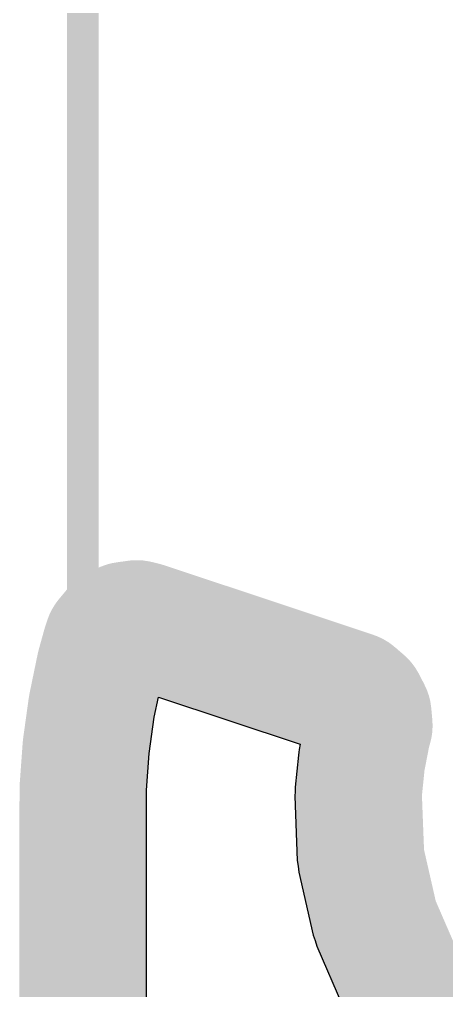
# Model space of a CAD drawing. Header units: inches. Extents: x -5 to 5450, y -4 to 5452.
# Drawn here: x -4.95 to -1.52, y 36.31 to 44.1 of the extents above; entities that cross this region are included whole.
import ezdxf

# ---------------------------------------------------------------- set-up
doc = ezdxf.new("R2010")
doc.units = ezdxf.units.IN
for name, color, linetype in [('Board_outline', 216, 'Continuous'), ('Ground', 76, 'Continuous'), ('Power', 16, 'Continuous'), ('Top Overlay', 2, 'Continuous')]:
    doc.layers.add(name, color=color, linetype=linetype)

msp = doc.modelspace()

# ---------------------------------------------------------------- linework, layer by layer
at = {"layer": 'Board_outline'}
for points in [[(-4.2558, 39.0781, 0.254, 0.254, -0.388878), (-3.9606, 39.2423, 0.254, 0.254, 0)], [(-4.2558, 39.0781, 0.254, 0.254, -0.388878), (-3.9606, 39.2423, 0.254, 0.254, 0)], [(-3.9606, 39.2423, 0.254, 0.254, 0), (-3.9396, 39.2363, 0.254, 0.254, 0)], [(-3.9606, 39.2423, 0.254, 0.254, 0), (-3.9396, 39.2363, 0.254, 0.254, 0)], [(-3.9396, 39.2363, 0.254, 0.254, 0), (-2.3175, 38.696, 0.254, 0.254, 0)], [(-3.9396, 39.2363, 0.254, 0.254, 0), (-2.3175, 38.696, 0.254, 0.254, 0)], [(-4.4392, 37.7727, 0.254, 0.254, -0.065572), (-4.2595, 39.066, 0.254, 0.254, 0)], [(-4.4392, 37.7727, 0.254, 0.254, -0.065572), (-4.2595, 39.066, 0.254, 0.254, 0)], [(-4.2595, 39.066, 0.254, 0.254, 0), (-4.2558, 39.0781, 0.254, 0.254, 0)], [(-4.2595, 39.066, 0.254, 0.254, 0), (-4.2558, 39.0781, 0.254, 0.254, 0)], [(-2.3175, 38.696, 0.254, 0.254, 0), (-2.3163, 38.6956, 0.254, 0.254, 0)], [(-2.3175, 38.696, 0.254, 0.254, 0), (-2.3163, 38.6956, 0.254, 0.254, 0)], [(-2.3163, 38.6956, 0.254, 0.254, -0.405293), (-2.157, 38.3857, 0.254, 0.254, 0)], [(-2.3163, 38.6956, 0.254, 0.254, -0.405293), (-2.157, 38.3857, 0.254, 0.254, 0)], [(-2.2032, 38.1464, 0.254, 0.254, 0), (-2.157, 38.3857, 0.254, 0.254, 0)], [(-2.2032, 38.1464, 0.254, 0.254, 0), (-2.157, 38.3857, 0.254, 0.254, 0)], [(3.2116, 36.8541, 0.254, 0.254, -0.916319), (-2.2032, 38.1464, 0.254, 0.254, 0)], [(3.2116, 36.8541, 0.254, 0.254, -0.916319), (-2.2032, 38.1464, 0.254, 0.254, 0)], [(-4.4393, 37.7372, 0.254, 0.254, 0), (-4.4392, 37.7727, 0.254, 0.254, 0)], [(-4.4393, 37.7372, 0.254, 0.254, 0), (-4.4392, 37.7727, 0.254, 0.254, 0)], [(-4.4393, 37.7346, 0.254, 0.254, -0.000131), (-4.4393, 37.7372, 0.254, 0.254, 0)], [(-4.4393, 37.7346, 0.254, 0.254, -0.000131), (-4.4393, 37.7372, 0.254, 0.254, 0)], [(-4.4393, 2.7373, 0.254, 0.254, 0), (-4.4393, 37.7346, 0.254, 0.254, 0)], [(-4.4393, 2.7373, 0.254, 0.254, 0), (-4.4393, 37.7346, 0.254, 0.254, 0)]]:
    msp.add_lwpolyline(points, format="xyseb", dxfattribs=at)
for points in [[(-4.0241, 39.2423, 0.127, 0.127, 1), (-3.8971, 39.2423, 0.127, 0.127, 1)], [(-4.0241, 39.2423, 0.127, 0.127, 1), (-3.8971, 39.2423, 0.127, 0.127, 1)], [(-4.0241, 39.2423, 0.127, 0.127, 1), (-3.8971, 39.2423, 0.127, 0.127, 1)], [(-4.0241, 39.2423, 0.127, 0.127, 1), (-3.8971, 39.2423, 0.127, 0.127, 1)], [(-4.0031, 39.2363, 0.127, 0.127, 1), (-3.8761, 39.2363, 0.127, 0.127, 1)], [(-4.0031, 39.2363, 0.127, 0.127, 1), (-3.8761, 39.2363, 0.127, 0.127, 1)], [(-4.0031, 39.2363, 0.127, 0.127, 1), (-3.8761, 39.2363, 0.127, 0.127, 1)], [(-4.0031, 39.2363, 0.127, 0.127, 1), (-3.8761, 39.2363, 0.127, 0.127, 1)], [(-4.323, 39.066, 0.127, 0.127, 1), (-4.196, 39.066, 0.127, 0.127, 1)], [(-4.323, 39.066, 0.127, 0.127, 1), (-4.196, 39.066, 0.127, 0.127, 1)], [(-4.323, 39.066, 0.127, 0.127, 1), (-4.196, 39.066, 0.127, 0.127, 1)], [(-4.323, 39.066, 0.127, 0.127, 1), (-4.196, 39.066, 0.127, 0.127, 1)], [(-4.3193, 39.0781, 0.127, 0.127, 1), (-4.1923, 39.0781, 0.127, 0.127, 1)], [(-4.3193, 39.0781, 0.127, 0.127, 1), (-4.1923, 39.0781, 0.127, 0.127, 1)], [(-4.3193, 39.0781, 0.127, 0.127, 1), (-4.1923, 39.0781, 0.127, 0.127, 1)], [(-4.3193, 39.0781, 0.127, 0.127, 1), (-4.1923, 39.0781, 0.127, 0.127, 1)], [(-2.381, 38.696, 0.127, 0.127, 1), (-2.254, 38.696, 0.127, 0.127, 1)], [(-2.381, 38.696, 0.127, 0.127, 1), (-2.254, 38.696, 0.127, 0.127, 1)], [(-2.381, 38.696, 0.127, 0.127, 1), (-2.254, 38.696, 0.127, 0.127, 1)], [(-2.381, 38.696, 0.127, 0.127, 1), (-2.254, 38.696, 0.127, 0.127, 1)], [(-2.3798, 38.6956, 0.127, 0.127, 1), (-2.2528, 38.6956, 0.127, 0.127, 1)], [(-2.3798, 38.6956, 0.127, 0.127, 1), (-2.2528, 38.6956, 0.127, 0.127, 1)], [(-2.3798, 38.6956, 0.127, 0.127, 1), (-2.2528, 38.6956, 0.127, 0.127, 1)], [(-2.3798, 38.6956, 0.127, 0.127, 1), (-2.2528, 38.6956, 0.127, 0.127, 1)], [(-2.2205, 38.3857, 0.127, 0.127, 1), (-2.0935, 38.3857, 0.127, 0.127, 1)], [(-2.2205, 38.3857, 0.127, 0.127, 1), (-2.0935, 38.3857, 0.127, 0.127, 1)], [(-2.2205, 38.3857, 0.127, 0.127, 1), (-2.0935, 38.3857, 0.127, 0.127, 1)], [(-2.2205, 38.3857, 0.127, 0.127, 1), (-2.0935, 38.3857, 0.127, 0.127, 1)], [(-2.2667, 38.1464, 0.127, 0.127, 1), (-2.1397, 38.1464, 0.127, 0.127, 1)], [(-2.2667, 38.1464, 0.127, 0.127, 1), (-2.1397, 38.1464, 0.127, 0.127, 1)], [(-2.2667, 38.1464, 0.127, 0.127, 1), (-2.1397, 38.1464, 0.127, 0.127, 1)], [(-2.2667, 38.1464, 0.127, 0.127, 1), (-2.1397, 38.1464, 0.127, 0.127, 1)], [(-4.5027, 37.7727, 0.127, 0.127, 1), (-4.3757, 37.7727, 0.127, 0.127, 1)], [(-4.5027, 37.7727, 0.127, 0.127, 1), (-4.3757, 37.7727, 0.127, 0.127, 1)], [(-4.5027, 37.7727, 0.127, 0.127, 1), (-4.3757, 37.7727, 0.127, 0.127, 1)], [(-4.5027, 37.7727, 0.127, 0.127, 1), (-4.3757, 37.7727, 0.127, 0.127, 1)], [(-4.5028, 37.7372, 0.127, 0.127, 1), (-4.3758, 37.7372, 0.127, 0.127, 1)], [(-4.5028, 37.7372, 0.127, 0.127, 1), (-4.3758, 37.7372, 0.127, 0.127, 1)], [(-4.5028, 37.7372, 0.127, 0.127, 1), (-4.3758, 37.7372, 0.127, 0.127, 1)], [(-4.5028, 37.7372, 0.127, 0.127, 1), (-4.3758, 37.7372, 0.127, 0.127, 1)], [(-4.5028, 37.7346, 0.127, 0.127, 1), (-4.3758, 37.7346, 0.127, 0.127, 1)], [(-4.5028, 37.7346, 0.127, 0.127, 1), (-4.3758, 37.7346, 0.127, 0.127, 1)], [(-4.5028, 37.7346, 0.127, 0.127, 1), (-4.3758, 37.7346, 0.127, 0.127, 1)], [(-4.5028, 37.7346, 0.127, 0.127, 1), (-4.3758, 37.7346, 0.127, 0.127, 1)]]:
    msp.add_lwpolyline(points, format="xyseb", close=True, dxfattribs=at)
at = {"layer": 'Ground'}
for p, q in [((-3.8659, 38.5006), (-3.8325, 38.6626)), ((-3.8325, 38.6626), (-2.6965, 38.2842)), ((-3.9064, 38.2094), (-3.8659, 38.5006)), ((-2.6965, 38.2842), (-2.7044, 38.2431)), ((-3.9277, 37.9161), (-3.9064, 38.2094)), ((-2.7111, 38.1977), (-2.7371, 37.94)), ((-2.7066, 38.2202), (-2.7111, 38.1977)), ((-2.7044, 38.2431), (-2.7066, 38.2202)), ((-3.9287, 37.7701), (-3.9277, 37.9161)), ((-2.7372, 37.9045), (-2.7393, 37.8691)), ((-2.7393, 37.8691), (-2.7195, 37.3521)), ((-2.7371, 37.94), (-2.7372, 37.9045)), ((-3.9289, 37.7361), (-3.9287, 37.7701)), ((-3.9289, 2.7372), (-3.9289, 37.7361)), ((-2.7195, 37.3521), (-2.713, 37.3051)), ((-2.713, 37.3051), (-2.7071, 37.2584)), ((-2.7071, 37.2584), (-2.5922, 36.7539)), ((-2.5922, 36.7539), (-2.5773, 36.7092)), ((-2.5773, 36.7092), (-2.5628, 36.6641)), ((-2.5628, 36.6641), (-2.3569, 36.1894))]:
    msp.add_line(p, q, dxfattribs=at)
for points in [[(-4.1811, 39.1948, 1.016, 1.016, 0), (-4.0991, 39.2404, 1.016, 1.016, 0)], [(-4.0991, 39.2404, 1.016, 1.016, 0), (-4.0062, 39.2532, 1.016, 1.016, 0)], [(-4.0062, 39.2532, 1.016, 1.016, 0), (-3.9606, 39.2423, 1.016, 1.016, 0)], [(-3.9606, 39.2423, 1.016, 1.016, 0), (-3.9396, 39.2363, 1.016, 1.016, 0)], [(-3.9396, 39.2363, 1.016, 1.016, 0), (-2.3163, 38.6956, 1.016, 1.016, 0)], [(-4.241, 39.1226, 1.016, 1.016, 0), (-4.1811, 39.1948, 1.016, 1.016, 0)], [(-4.303, 38.9081, 1.016, 1.016, 0), (-4.2558, 39.0781, 1.016, 1.016, 0)], [(-4.2558, 39.0781, 1.016, 1.016, 0), (-4.241, 39.1226, 1.016, 1.016, 0)], [(-4.3692, 38.5874, 1.016, 1.016, 0), (-4.303, 38.9081, 1.016, 1.016, 0)], [(-2.3163, 38.6956, 1.016, 1.016, 0), (-2.2701, 38.68, 1.016, 1.016, 0)], [(-2.2701, 38.68, 1.016, 1.016, 0), (-2.1962, 38.6163, 1.016, 1.016, 0)], [(-2.1962, 38.6163, 1.016, 1.016, 0), (-2.1516, 38.5295, 1.016, 1.016, 0)], [(-4.4143, 38.263, 1.016, 1.016, 0), (-4.3692, 38.5874, 1.016, 1.016, 0)], [(-2.1516, 38.5295, 1.016, 1.016, 0), (-2.1428, 38.4324, 1.016, 1.016, 0)], [(-2.2032, 38.1464, 1.016, 1.016, 0), (-2.157, 38.3857, 1.016, 1.016, 0)], [(-2.157, 38.3857, 1.016, 1.016, 0), (-2.1428, 38.4324, 1.016, 1.016, 0)], [(-4.438, 37.9364, 1.016, 1.016, 0), (-4.4143, 38.263, 1.016, 1.016, 0)], [(-2.2293, 37.8887, 1.016, 1.016, 0), (-2.2032, 38.1464, 1.016, 1.016, 0)], [(-4.4392, 37.7727, 1.016, 1.016, 0), (-4.438, 37.9364, 1.016, 1.016, 0)], [(-2.2293, 37.8887, 1.016, 1.016, 0), (-2.2094, 37.3717, 1.016, 1.016, 0)], [(-4.4393, 37.7372, 1.016, 1.016, 0), (-4.4392, 37.7727, 1.016, 1.016, 0)], [(-4.4393, 37.7372, 1.016, 1.016, 0), (-4.4393, 2.7372, 1.016, 1.016, 0)], [(-2.2094, 37.3717, 1.016, 1.016, 0), (-2.0945, 36.8672, 1.016, 1.016, 0)], [(-2.0945, 36.8672, 1.016, 1.016, 0), (-1.8886, 36.3926, 1.016, 1.016, 0)], [(-1.8886, 36.3926, 1.016, 1.016, 0), (-1.5987, 35.9641, 1.016, 1.016, 0)], [(-1.5987, 35.9641, 1.016, 1.016, 0), (-1.2347, 35.5963, 1.016, 1.016, 0)]]:
    msp.add_lwpolyline(points, format="xyseb", dxfattribs=at)
for points in [[(-4.3531, 39.2404, 0.508, 0.508, 1), (-3.8451, 39.2404, 0.508, 0.508, 1)], [(-4.3531, 39.2404, 0.508, 0.508, 1), (-3.8451, 39.2404, 0.508, 0.508, 1)], [(-4.2602, 39.2532, 0.508, 0.508, 1), (-3.7522, 39.2532, 0.508, 0.508, 1)], [(-4.2602, 39.2532, 0.508, 0.508, 1), (-3.7522, 39.2532, 0.508, 0.508, 1)], [(-4.2146, 39.2423, 0.508, 0.508, 1), (-3.7066, 39.2423, 0.508, 0.508, 1)], [(-4.2146, 39.2423, 0.508, 0.508, 1), (-3.7066, 39.2423, 0.508, 0.508, 1)], [(-4.1936, 39.2363, 0.508, 0.508, 1), (-3.6856, 39.2363, 0.508, 0.508, 1)], [(-4.1936, 39.2363, 0.508, 0.508, 1), (-3.6856, 39.2363, 0.508, 0.508, 1)], [(-4.4351, 39.1948, 0.508, 0.508, 1), (-3.9271, 39.1948, 0.508, 0.508, 1)], [(-4.4351, 39.1948, 0.508, 0.508, 1), (-3.9271, 39.1948, 0.508, 0.508, 1)], [(-4.5098, 39.0781, 0.508, 0.508, 1), (-4.0018, 39.0781, 0.508, 0.508, 1)], [(-4.5098, 39.0781, 0.508, 0.508, 1), (-4.0018, 39.0781, 0.508, 0.508, 1)], [(-4.495, 39.1226, 0.508, 0.508, 1), (-3.987, 39.1226, 0.508, 0.508, 1)], [(-4.495, 39.1226, 0.508, 0.508, 1), (-3.987, 39.1226, 0.508, 0.508, 1)], [(-4.557, 38.9081, 0.508, 0.508, 1), (-4.049, 38.9081, 0.508, 0.508, 1)], [(-4.557, 38.9081, 0.508, 0.508, 1), (-4.049, 38.9081, 0.508, 0.508, 1)], [(-2.5703, 38.6956, 0.508, 0.508, 1), (-2.0623, 38.6956, 0.508, 0.508, 1)], [(-2.5703, 38.6956, 0.508, 0.508, 1), (-2.0623, 38.6956, 0.508, 0.508, 1)], [(-2.5241, 38.68, 0.508, 0.508, 1), (-2.0161, 38.68, 0.508, 0.508, 1)], [(-2.5241, 38.68, 0.508, 0.508, 1), (-2.0161, 38.68, 0.508, 0.508, 1)], [(-2.4502, 38.6163, 0.508, 0.508, 1), (-1.9422, 38.6163, 0.508, 0.508, 1)], [(-2.4502, 38.6163, 0.508, 0.508, 1), (-1.9422, 38.6163, 0.508, 0.508, 1)], [(-4.6232, 38.5874, 0.508, 0.508, 1), (-4.1152, 38.5874, 0.508, 0.508, 1)], [(-4.6232, 38.5874, 0.508, 0.508, 1), (-4.1152, 38.5874, 0.508, 0.508, 1)], [(-2.4056, 38.5295, 0.508, 0.508, 1), (-1.8976, 38.5295, 0.508, 0.508, 1)], [(-2.4056, 38.5295, 0.508, 0.508, 1), (-1.8976, 38.5295, 0.508, 0.508, 1)], [(-2.411, 38.3857, 0.508, 0.508, 1), (-1.903, 38.3857, 0.508, 0.508, 1)], [(-2.411, 38.3857, 0.508, 0.508, 1), (-1.903, 38.3857, 0.508, 0.508, 1)], [(-2.3968, 38.4324, 0.508, 0.508, 1), (-1.8888, 38.4324, 0.508, 0.508, 1)], [(-2.3968, 38.4324, 0.508, 0.508, 1), (-1.8888, 38.4324, 0.508, 0.508, 1)], [(-4.6683, 38.263, 0.508, 0.508, 1), (-4.1603, 38.263, 0.508, 0.508, 1)], [(-4.6683, 38.263, 0.508, 0.508, 1), (-4.1603, 38.263, 0.508, 0.508, 1)], [(-2.4572, 38.1464, 0.508, 0.508, 1), (-1.9492, 38.1464, 0.508, 0.508, 1)], [(-2.4572, 38.1464, 0.508, 0.508, 1), (-1.9492, 38.1464, 0.508, 0.508, 1)], [(-4.692, 37.9364, 0.508, 0.508, 1), (-4.184, 37.9364, 0.508, 0.508, 1)], [(-4.692, 37.9364, 0.508, 0.508, 1), (-4.184, 37.9364, 0.508, 0.508, 1)], [(-2.4833, 37.8887, 0.508, 0.508, 1), (-1.9753, 37.8887, 0.508, 0.508, 1)], [(-2.4833, 37.8887, 0.508, 0.508, 1), (-1.9753, 37.8887, 0.508, 0.508, 1)], [(-4.6932, 37.7727, 0.508, 0.508, 1), (-4.1852, 37.7727, 0.508, 0.508, 1)], [(-4.6932, 37.7727, 0.508, 0.508, 1), (-4.1852, 37.7727, 0.508, 0.508, 1)], [(-4.6933, 37.7372, 0.508, 0.508, 1), (-4.1853, 37.7372, 0.508, 0.508, 1)], [(-4.6933, 37.7372, 0.508, 0.508, 1), (-4.1853, 37.7372, 0.508, 0.508, 1)], [(-2.4634, 37.3717, 0.508, 0.508, 1), (-1.9554, 37.3717, 0.508, 0.508, 1)], [(-2.4634, 37.3717, 0.508, 0.508, 1), (-1.9554, 37.3717, 0.508, 0.508, 1)], [(-2.3485, 36.8672, 0.508, 0.508, 1), (-1.8405, 36.8672, 0.508, 0.508, 1)], [(-2.3485, 36.8672, 0.508, 0.508, 1), (-1.8405, 36.8672, 0.508, 0.508, 1)], [(-2.1426, 36.3926, 0.508, 0.508, 1), (-1.6346, 36.3926, 0.508, 0.508, 1)], [(-2.1426, 36.3926, 0.508, 0.508, 1), (-1.6346, 36.3926, 0.508, 0.508, 1)], [(-1.8527, 35.9641, 0.508, 0.508, 1), (-1.3447, 35.9641, 0.508, 0.508, 1)], [(-1.8527, 35.9641, 0.508, 0.508, 1), (-1.3447, 35.9641, 0.508, 0.508, 1)]]:
    msp.add_lwpolyline(points, format="xyseb", close=True, dxfattribs=at)
at = {"layer": 'Power'}
for p, q in [((-3.8659, 38.5006), (-3.8325, 38.6626)), ((-3.8325, 38.6626), (-2.6965, 38.2842)), ((-3.9064, 38.2094), (-3.8659, 38.5006)), ((-2.6965, 38.2842), (-2.7044, 38.2431)), ((-3.9277, 37.9161), (-3.9064, 38.2094)), ((-2.7111, 38.1977), (-2.7371, 37.94)), ((-2.7066, 38.2202), (-2.7111, 38.1977)), ((-2.7044, 38.2431), (-2.7066, 38.2202)), ((-3.9287, 37.7701), (-3.9277, 37.9161)), ((-2.7372, 37.9045), (-2.7393, 37.8691)), ((-2.7393, 37.8691), (-2.7195, 37.3521)), ((-2.7371, 37.94), (-2.7372, 37.9045)), ((-3.9289, 37.7361), (-3.9287, 37.7701)), ((-3.9289, 2.7372), (-3.9289, 37.7361)), ((-2.7195, 37.3521), (-2.713, 37.3051)), ((-2.713, 37.3051), (-2.7071, 37.2584)), ((-2.7071, 37.2584), (-2.5922, 36.7539)), ((-2.5922, 36.7539), (-2.5773, 36.7092)), ((-2.5773, 36.7092), (-2.5628, 36.6641)), ((-2.5628, 36.6641), (-2.3569, 36.1894))]:
    msp.add_line(p, q, dxfattribs=at)
for points in [[(-4.1811, 39.1948, 1.016, 1.016, 0), (-4.0991, 39.2404, 1.016, 1.016, 0)], [(-4.0991, 39.2404, 1.016, 1.016, 0), (-4.0062, 39.2532, 1.016, 1.016, 0)], [(-4.0062, 39.2532, 1.016, 1.016, 0), (-3.9606, 39.2423, 1.016, 1.016, 0)], [(-3.9606, 39.2423, 1.016, 1.016, 0), (-3.9396, 39.2363, 1.016, 1.016, 0)], [(-3.9396, 39.2363, 1.016, 1.016, 0), (-2.3163, 38.6956, 1.016, 1.016, 0)], [(-4.241, 39.1226, 1.016, 1.016, 0), (-4.1811, 39.1948, 1.016, 1.016, 0)], [(-4.303, 38.9081, 1.016, 1.016, 0), (-4.2558, 39.0781, 1.016, 1.016, 0)], [(-4.2558, 39.0781, 1.016, 1.016, 0), (-4.241, 39.1226, 1.016, 1.016, 0)], [(-4.3692, 38.5874, 1.016, 1.016, 0), (-4.303, 38.9081, 1.016, 1.016, 0)], [(-2.3163, 38.6956, 1.016, 1.016, 0), (-2.2701, 38.68, 1.016, 1.016, 0)], [(-2.2701, 38.68, 1.016, 1.016, 0), (-2.1962, 38.6163, 1.016, 1.016, 0)], [(-2.1962, 38.6163, 1.016, 1.016, 0), (-2.1516, 38.5295, 1.016, 1.016, 0)], [(-4.4143, 38.263, 1.016, 1.016, 0), (-4.3692, 38.5874, 1.016, 1.016, 0)], [(-2.1516, 38.5295, 1.016, 1.016, 0), (-2.1428, 38.4324, 1.016, 1.016, 0)], [(-2.2032, 38.1464, 1.016, 1.016, 0), (-2.157, 38.3857, 1.016, 1.016, 0)], [(-2.157, 38.3857, 1.016, 1.016, 0), (-2.1428, 38.4324, 1.016, 1.016, 0)], [(-4.438, 37.9364, 1.016, 1.016, 0), (-4.4143, 38.263, 1.016, 1.016, 0)], [(-2.2293, 37.8887, 1.016, 1.016, 0), (-2.2032, 38.1464, 1.016, 1.016, 0)], [(-4.4392, 37.7727, 1.016, 1.016, 0), (-4.438, 37.9364, 1.016, 1.016, 0)], [(-2.2293, 37.8887, 1.016, 1.016, 0), (-2.2094, 37.3717, 1.016, 1.016, 0)], [(-4.4393, 37.7372, 1.016, 1.016, 0), (-4.4392, 37.7727, 1.016, 1.016, 0)], [(-4.4393, 37.7372, 1.016, 1.016, 0), (-4.4393, 2.7372, 1.016, 1.016, 0)], [(-2.2094, 37.3717, 1.016, 1.016, 0), (-2.0945, 36.8672, 1.016, 1.016, 0)], [(-2.0945, 36.8672, 1.016, 1.016, 0), (-1.8886, 36.3926, 1.016, 1.016, 0)], [(-1.8886, 36.3926, 1.016, 1.016, 0), (-1.5987, 35.9641, 1.016, 1.016, 0)], [(-1.5987, 35.9641, 1.016, 1.016, 0), (-1.2347, 35.5963, 1.016, 1.016, 0)]]:
    msp.add_lwpolyline(points, format="xyseb", dxfattribs=at)
for points in [[(-4.3531, 39.2404, 0.508, 0.508, 1), (-3.8451, 39.2404, 0.508, 0.508, 1)], [(-4.3531, 39.2404, 0.508, 0.508, 1), (-3.8451, 39.2404, 0.508, 0.508, 1)], [(-4.2602, 39.2532, 0.508, 0.508, 1), (-3.7522, 39.2532, 0.508, 0.508, 1)], [(-4.2602, 39.2532, 0.508, 0.508, 1), (-3.7522, 39.2532, 0.508, 0.508, 1)], [(-4.2146, 39.2423, 0.508, 0.508, 1), (-3.7066, 39.2423, 0.508, 0.508, 1)], [(-4.2146, 39.2423, 0.508, 0.508, 1), (-3.7066, 39.2423, 0.508, 0.508, 1)], [(-4.1936, 39.2363, 0.508, 0.508, 1), (-3.6856, 39.2363, 0.508, 0.508, 1)], [(-4.1936, 39.2363, 0.508, 0.508, 1), (-3.6856, 39.2363, 0.508, 0.508, 1)], [(-4.4351, 39.1948, 0.508, 0.508, 1), (-3.9271, 39.1948, 0.508, 0.508, 1)], [(-4.4351, 39.1948, 0.508, 0.508, 1), (-3.9271, 39.1948, 0.508, 0.508, 1)], [(-4.5098, 39.0781, 0.508, 0.508, 1), (-4.0018, 39.0781, 0.508, 0.508, 1)], [(-4.5098, 39.0781, 0.508, 0.508, 1), (-4.0018, 39.0781, 0.508, 0.508, 1)], [(-4.495, 39.1226, 0.508, 0.508, 1), (-3.987, 39.1226, 0.508, 0.508, 1)], [(-4.495, 39.1226, 0.508, 0.508, 1), (-3.987, 39.1226, 0.508, 0.508, 1)], [(-4.557, 38.9081, 0.508, 0.508, 1), (-4.049, 38.9081, 0.508, 0.508, 1)], [(-4.557, 38.9081, 0.508, 0.508, 1), (-4.049, 38.9081, 0.508, 0.508, 1)], [(-2.5703, 38.6956, 0.508, 0.508, 1), (-2.0623, 38.6956, 0.508, 0.508, 1)], [(-2.5703, 38.6956, 0.508, 0.508, 1), (-2.0623, 38.6956, 0.508, 0.508, 1)], [(-2.5241, 38.68, 0.508, 0.508, 1), (-2.0161, 38.68, 0.508, 0.508, 1)], [(-2.5241, 38.68, 0.508, 0.508, 1), (-2.0161, 38.68, 0.508, 0.508, 1)], [(-2.4502, 38.6163, 0.508, 0.508, 1), (-1.9422, 38.6163, 0.508, 0.508, 1)], [(-2.4502, 38.6163, 0.508, 0.508, 1), (-1.9422, 38.6163, 0.508, 0.508, 1)], [(-4.6232, 38.5874, 0.508, 0.508, 1), (-4.1152, 38.5874, 0.508, 0.508, 1)], [(-4.6232, 38.5874, 0.508, 0.508, 1), (-4.1152, 38.5874, 0.508, 0.508, 1)], [(-2.4056, 38.5295, 0.508, 0.508, 1), (-1.8976, 38.5295, 0.508, 0.508, 1)], [(-2.4056, 38.5295, 0.508, 0.508, 1), (-1.8976, 38.5295, 0.508, 0.508, 1)], [(-2.411, 38.3857, 0.508, 0.508, 1), (-1.903, 38.3857, 0.508, 0.508, 1)], [(-2.411, 38.3857, 0.508, 0.508, 1), (-1.903, 38.3857, 0.508, 0.508, 1)], [(-2.3968, 38.4324, 0.508, 0.508, 1), (-1.8888, 38.4324, 0.508, 0.508, 1)], [(-2.3968, 38.4324, 0.508, 0.508, 1), (-1.8888, 38.4324, 0.508, 0.508, 1)], [(-4.6683, 38.263, 0.508, 0.508, 1), (-4.1603, 38.263, 0.508, 0.508, 1)], [(-4.6683, 38.263, 0.508, 0.508, 1), (-4.1603, 38.263, 0.508, 0.508, 1)], [(-2.4572, 38.1464, 0.508, 0.508, 1), (-1.9492, 38.1464, 0.508, 0.508, 1)], [(-2.4572, 38.1464, 0.508, 0.508, 1), (-1.9492, 38.1464, 0.508, 0.508, 1)], [(-4.692, 37.9364, 0.508, 0.508, 1), (-4.184, 37.9364, 0.508, 0.508, 1)], [(-4.692, 37.9364, 0.508, 0.508, 1), (-4.184, 37.9364, 0.508, 0.508, 1)], [(-2.4833, 37.8887, 0.508, 0.508, 1), (-1.9753, 37.8887, 0.508, 0.508, 1)], [(-2.4833, 37.8887, 0.508, 0.508, 1), (-1.9753, 37.8887, 0.508, 0.508, 1)], [(-4.6932, 37.7727, 0.508, 0.508, 1), (-4.1852, 37.7727, 0.508, 0.508, 1)], [(-4.6932, 37.7727, 0.508, 0.508, 1), (-4.1852, 37.7727, 0.508, 0.508, 1)], [(-4.6933, 37.7372, 0.508, 0.508, 1), (-4.1853, 37.7372, 0.508, 0.508, 1)], [(-4.6933, 37.7372, 0.508, 0.508, 1), (-4.1853, 37.7372, 0.508, 0.508, 1)], [(-2.4634, 37.3717, 0.508, 0.508, 1), (-1.9554, 37.3717, 0.508, 0.508, 1)], [(-2.4634, 37.3717, 0.508, 0.508, 1), (-1.9554, 37.3717, 0.508, 0.508, 1)], [(-2.3485, 36.8672, 0.508, 0.508, 1), (-1.8405, 36.8672, 0.508, 0.508, 1)], [(-2.3485, 36.8672, 0.508, 0.508, 1), (-1.8405, 36.8672, 0.508, 0.508, 1)], [(-2.1426, 36.3926, 0.508, 0.508, 1), (-1.6346, 36.3926, 0.508, 0.508, 1)], [(-2.1426, 36.3926, 0.508, 0.508, 1), (-1.6346, 36.3926, 0.508, 0.508, 1)], [(-1.8527, 35.9641, 0.508, 0.508, 1), (-1.3447, 35.9641, 0.508, 0.508, 1)], [(-1.8527, 35.9641, 0.508, 0.508, 1), (-1.3447, 35.9641, 0.508, 0.508, 1)]]:
    msp.add_lwpolyline(points, format="xyseb", close=True, dxfattribs=at)
at = {"layer": 'Top Overlay'}
msp.add_lwpolyline([(-4.4393, 38.1156, 0.254, 0.254, 0), (-4.4393, 56.007, 0.254, 0.254, 0)], format="xyseb", dxfattribs=at)
msp.add_lwpolyline([(-4.5028, 38.1156, 0.127, 0.127, 1), (-4.3758, 38.1156, 0.127, 0.127, 1)], format="xyseb", close=True, dxfattribs=at)

doc.saveas('drawing.dxf')
